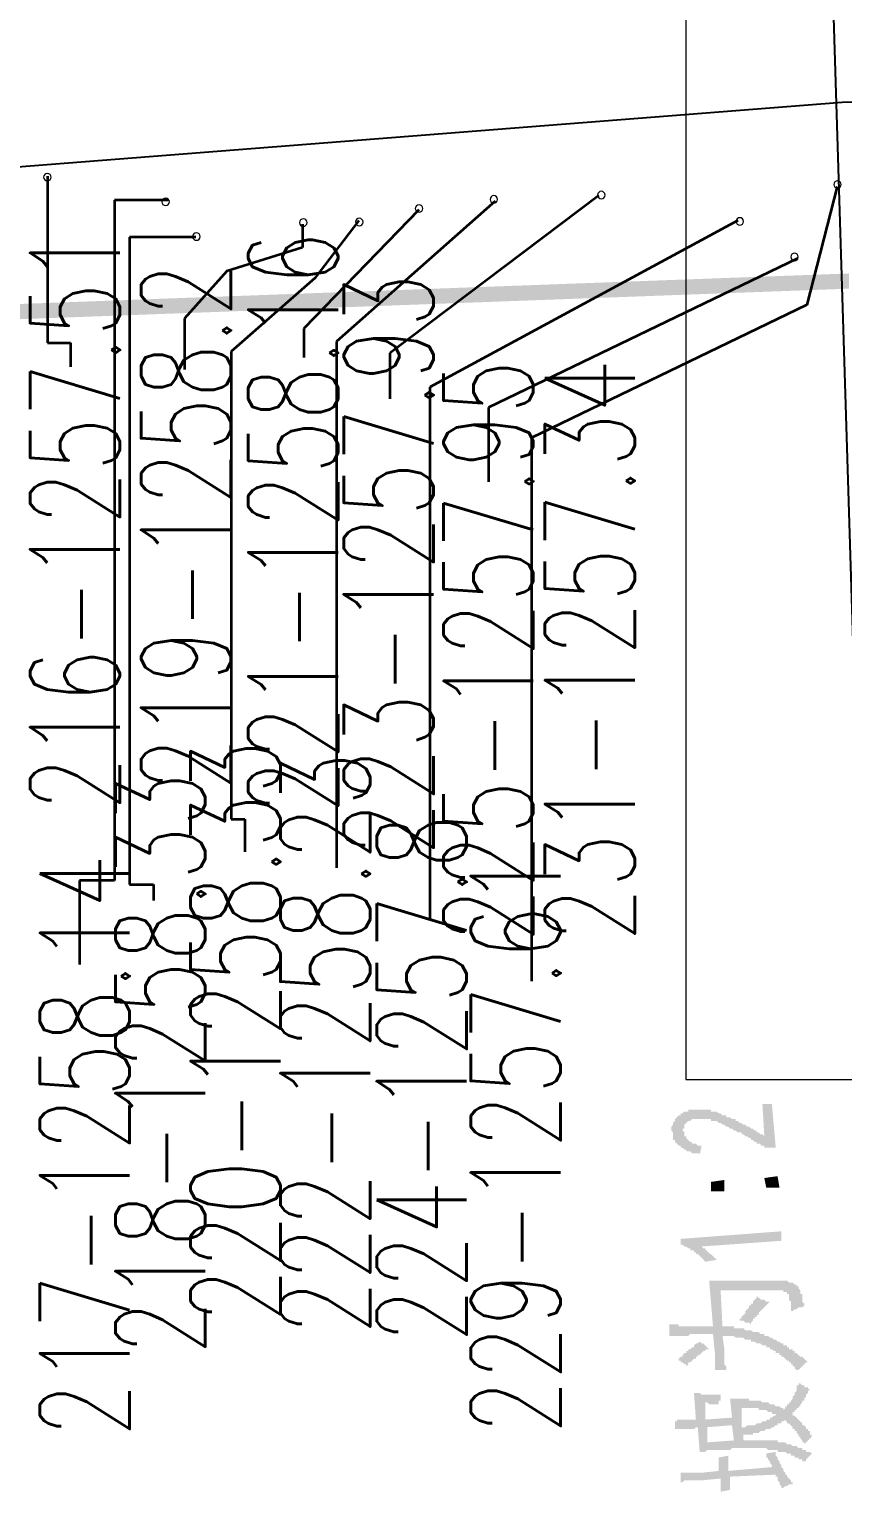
# Model space of a CAD drawing. Header units: millimetres. Extents: x 6156 to 7119, y 3162 to 3647.
# Drawn here: x 6813.85 to 6841.03, y 3507.33 to 3556.23 of the extents above; entities that cross this region are included whole.
import ezdxf
from ezdxf.enums import TextEntityAlignment as Align

# ---------------------------------------------------------------- set-up
doc = ezdxf.new("R2010")
doc.units = ezdxf.units.MM
doc.layers.add('图层1', color=7, linetype='Continuous')
doc.layers.add('点图2', color=30, linetype='Continuous', lineweight=5)
doc.layers.add('线段', color=130, linetype='Continuous', lineweight=35)
doc.styles.add('HBtxt', font='txt', dxfattribs={"width": 0.7, "bigfont": 'HZTXT'})

msp = doc.modelspace()

# ---------------------------------------------------------------- hatches: boundary and pattern name
at = {"layer": '图层1', "transparency": 33554559}
for points in [[(6838.725, 3518.882), (6838.662, 3518.882), (6838.598, 3518.882), (6838.535, 3518.882), (6838.535, 3518.882), (6838.471, 3518.882), (6838.408, 3518.882), (6838.408, 3518.945), (6838.344, 3518.945), (6838.281, 3518.945), (6838.281, 3519.009), (6838.217, 3519.009), (6838.154, 3519.009), (6838.154, 3519.072), (6838.154, 3519.072), (6838.09, 3519.072), (6838.09, 3519.072), (6838.027, 3519.136), (6838.027, 3519.136), (6837.963, 3519.136), (6837.963, 3519.199), (6837.9, 3519.199), (6837.9, 3519.199), (6837.836, 3519.263), (6837.773, 3519.263), (6837.773, 3519.263), (6837.709, 3519.326), (6837.646, 3519.326), (6837.646, 3519.39), (6837.582, 3519.39), (6837.519, 3519.39), (6837.455, 3519.453), (6837.392, 3519.453), (6837.392, 3519.453), (6837.328, 3519.517), (6837.265, 3519.517), (6837.201, 3519.58), (6837.201, 3519.58), (6837.138, 3519.58), (6837.074, 3519.644), (6837.011, 3519.644), (6837.011, 3519.644), (6836.947, 3519.707), (6836.884, 3519.707), (6836.884, 3519.707), (6836.82, 3519.771), (6836.757, 3519.771), (6836.757, 3519.771), (6836.693, 3519.771), (6836.693, 3519.771), (6836.63, 3519.771), (6836.63, 3519.834), (6836.566, 3519.834), (6836.503, 3519.834), (6836.503, 3519.834), (6836.439, 3519.834), (6836.376, 3519.834), (6836.312, 3519.834), (6836.249, 3519.834), (6836.249, 3519.834), (6836.185, 3519.834), (6836.122, 3519.834), (6836.122, 3519.834), (6836.058, 3519.834), (6835.995, 3519.834), (6835.995, 3519.834), (6835.931, 3519.771), (6835.868, 3519.771), (6835.868, 3519.771), (6835.804, 3519.707), (6835.804, 3519.707), (6835.804, 3519.707), (6835.741, 3519.644), (6835.741, 3519.644), (6835.741, 3519.58), (6835.741, 3519.517), (6835.677, 3519.517), (6835.677, 3519.453), (6835.677, 3519.453), (6835.741, 3519.39), (6835.741, 3519.39), (6835.741, 3519.326), (6835.741, 3519.326), (6835.741, 3519.263), (6835.804, 3519.263), (6835.804, 3519.199), (6835.804, 3519.199), (6835.868, 3519.136), (6835.868, 3519.136), (6835.931, 3519.072), (6835.931, 3519.072), (6835.995, 3519.072), (6835.995, 3519.009), (6836.058, 3519.009), (6836.122, 3519.009), (6836.122, 3519.009), (6836.185, 3518.945), (6836.249, 3518.945), (6836.312, 3518.945), (6836.312, 3518.945), (6836.249, 3518.628), (6836.249, 3518.691), (6836.185, 3518.691), (6836.122, 3518.691), (6836.058, 3518.691), (6835.995, 3518.691), (6835.931, 3518.755), (6835.931, 3518.755), (6835.868, 3518.755), (6835.804, 3518.755), (6835.804, 3518.818), (6835.741, 3518.818), (6835.741, 3518.818), (6835.677, 3518.882), (6835.677, 3518.882), (6835.614, 3518.882), (6835.614, 3518.945), (6835.614, 3518.945), (6835.55, 3518.945), (6835.55, 3518.945), (6835.487, 3519.009), (6835.487, 3519.009), (6835.423, 3519.072), (6835.423, 3519.072), (6835.423, 3519.136), (6835.36, 3519.136), (6835.36, 3519.199), (6835.36, 3519.199), (6835.36, 3519.263), (6835.36, 3519.326), (6835.36, 3519.326), (6835.36, 3519.39), (6835.36, 3519.39), (6835.296, 3519.453), (6835.296, 3519.453), (6835.296, 3519.517), (6835.296, 3519.58), (6835.296, 3519.58), (6835.296, 3519.58), (6835.36, 3519.644), (6835.36, 3519.644), (6835.36, 3519.707), (6835.36, 3519.707), (6835.423, 3519.771), (6835.423, 3519.834), (6835.423, 3519.834), (6835.423, 3519.834), (6835.487, 3519.898), (6835.487, 3519.898), (6835.55, 3519.961), (6835.55, 3519.961), (6835.614, 3519.961), (6835.614, 3520.025), (6835.677, 3520.025), (6835.741, 3520.088), (6835.741, 3520.088), (6835.804, 3520.088), (6835.868, 3520.088), (6835.868, 3520.152), (6835.931, 3520.152), (6835.995, 3520.152), (6836.058, 3520.152), (6836.058, 3520.152), (6836.122, 3520.152), (6836.185, 3520.152), (6836.249, 3520.152), (6836.249, 3520.152), (6836.312, 3520.152), (6836.376, 3520.152), (6836.376, 3520.152), (6836.439, 3520.152), (6836.503, 3520.152), (6836.503, 3520.152), (6836.566, 3520.152), (6836.63, 3520.152), (6836.63, 3520.088), (6836.693, 3520.088), (6836.757, 3520.088), (6836.82, 3520.088), (6836.884, 3520.025), (6836.884, 3520.025), (6836.947, 3520.025), (6837.011, 3519.961), (6837.011, 3519.961), (6837.011, 3519.961), (6837.074, 3519.961), (6837.074, 3519.961), (6837.138, 3519.961), (6837.138, 3519.898), (6837.201, 3519.898), (6837.201, 3519.898), (6837.265, 3519.898), (6837.265, 3519.898), (6837.328, 3519.834), (6837.328, 3519.834), (6837.392, 3519.834), (6837.455, 3519.834), (6837.455, 3519.771), (6837.519, 3519.771), (6837.519, 3519.771), (6837.582, 3519.707), (6837.646, 3519.707), (6837.646, 3519.707), (6837.709, 3519.644), (6837.773, 3519.644), (6837.773, 3519.644), (6837.836, 3519.58), (6837.9, 3519.58), (6837.963, 3519.517), (6837.963, 3519.517), (6838.027, 3519.517), (6838.09, 3519.453), (6838.154, 3519.453), (6838.154, 3519.39), (6838.217, 3519.39), (6838.281, 3519.326), (6838.344, 3519.326), (6838.408, 3519.263), (6838.408, 3519.263), (6838.344, 3520.342), (6838.662, 3520.342), (6838.789, 3518.882)], [(6836.312, 3515.58), (6836.312, 3515.58), (6836.376, 3515.516), (6836.376, 3515.516), (6836.439, 3515.516), (6836.439, 3515.453), (6836.503, 3515.453), (6836.503, 3515.389), (6836.566, 3515.389), (6836.566, 3515.326), (6836.63, 3515.326), (6836.63, 3515.326), (6836.693, 3515.262), (6836.693, 3515.262), (6836.757, 3515.199), (6836.757, 3515.199), (6836.82, 3515.135), (6836.82, 3515.135), (6836.439, 3515.072), (6836.376, 3515.135), (6836.376, 3515.135), (6836.312, 3515.199), (6836.312, 3515.199), (6836.249, 3515.262), (6836.249, 3515.262), (6836.185, 3515.326), (6836.185, 3515.326), (6836.122, 3515.326), (6836.122, 3515.389), (6836.058, 3515.389), (6836.058, 3515.453), (6835.995, 3515.453), (6835.931, 3515.453), (6835.931, 3515.516), (6835.868, 3515.516), (6835.868, 3515.516), (6835.804, 3515.58), (6835.741, 3515.58), (6835.741, 3515.58), (6835.677, 3515.643), (6835.614, 3515.643), (6835.614, 3515.643), (6835.614, 3515.834), (6838.979, 3516.088), (6838.979, 3515.77)]]:
    msp.add_hatch(color=256, dxfattribs=at).paths.add_polyline_path(points)
h = msp.add_hatch(color=256, dxfattribs=at)
h.paths.add_polyline_path([(6835.233, 3512.976), (6835.296, 3512.976), (6835.36, 3512.976), (6835.36, 3512.976), (6835.423, 3512.976), (6835.487, 3512.976), (6835.55, 3512.976), (6835.55, 3512.913), (6835.614, 3512.913), (6835.677, 3512.913), (6835.741, 3512.913), (6835.804, 3512.913), (6835.804, 3512.913), (6835.868, 3512.913), (6835.868, 3512.913), (6835.931, 3512.913), (6835.995, 3512.913), (6836.058, 3512.913), (6836.058, 3512.913), (6836.122, 3512.913), (6836.185, 3512.913), (6836.249, 3512.913), (6836.249, 3512.913), (6836.312, 3512.913), (6836.376, 3512.913), (6836.439, 3512.913), (6836.502, 3512.913), (6836.566, 3512.913), (6836.629, 3512.913), (6836.693, 3512.913), (6836.566, 3514.437), (6836.629, 3514.437), (6836.693, 3514.437), (6836.756, 3514.437), (6836.756, 3514.437), (6836.82, 3514.437), (6836.883, 3514.437), (6836.947, 3514.437), (6837.01, 3514.437), (6837.01, 3514.437), (6837.074, 3514.437), (6837.137, 3514.437), (6837.137, 3514.437), (6839.106, 3514.437), (6839.169, 3514.437), (6839.233, 3514.373), (6839.233, 3514.373), (6839.296, 3514.373), (6839.36, 3514.373), (6839.36, 3514.373), (6839.423, 3514.31), (6839.423, 3514.31), (6839.487, 3514.31), (6839.487, 3514.246), (6839.55, 3514.246), (6839.55, 3514.183), (6839.55, 3514.183), (6839.55, 3514.183), (6839.614, 3514.119), (6839.614, 3514.119), (6839.614, 3514.056), (6839.614, 3514.056), (6839.614, 3513.992), (6839.677, 3513.992), (6839.677, 3513.929), (6839.677, 3513.929), (6839.677, 3513.865), (6839.677, 3513.802), (6839.677, 3513.802), (6839.677, 3513.738), (6839.741, 3513.675), (6839.741, 3513.675), (6839.741, 3513.611), (6839.741, 3513.611), (6839.677, 3513.548), (6839.614, 3513.548), (6839.614, 3513.548), (6839.55, 3513.548), (6839.487, 3513.484), (6839.423, 3513.484), (6839.423, 3513.484), (6839.36, 3513.421), (6839.296, 3513.421), (6839.296, 3513.421), (6839.296, 3513.421), (6839.296, 3513.484), (6839.296, 3513.484), (6839.296, 3513.548), (6839.296, 3513.611), (6839.296, 3513.675), (6839.296, 3513.675), (6839.296, 3513.738), (6839.233, 3513.802), (6839.233, 3513.802), (6839.233, 3513.865), (6839.233, 3513.865), (6839.233, 3513.929), (6839.233, 3513.929), (6839.233, 3513.929), (6839.233, 3513.992), (6839.233, 3513.992), (6839.169, 3513.992), (6839.169, 3514.056), (6839.169, 3514.056), (6839.106, 3514.056), (6839.042, 3514.056), (6839.042, 3514.119), (6838.979, 3514.119), (6838.915, 3514.119), (6838.852, 3514.119), (6838.852, 3514.119), (6836.947, 3514.119), (6837.01, 3512.913), (6837.074, 3512.913), (6837.074, 3512.913), (6837.137, 3512.913), (6837.201, 3512.913), (6837.264, 3512.913), (6837.328, 3512.913), (6837.391, 3512.913), (6837.391, 3512.849), (6837.455, 3512.849), (6837.518, 3512.849), (6837.582, 3512.849), (6837.582, 3512.849), (6837.645, 3512.849), (6837.709, 3512.849), (6837.772, 3512.786), (6837.772, 3512.786), (6837.836, 3512.786), (6837.899, 3512.786), (6837.963, 3512.786), (6837.963, 3512.786), (6838.026, 3512.722), (6838.09, 3512.722), (6838.09, 3512.722), (6838.153, 3512.722), (6838.217, 3512.722), (6838.28, 3512.659), (6838.28, 3512.659), (6838.344, 3512.659), (6838.407, 3512.659), (6838.407, 3512.595), (6838.471, 3512.595), (6838.534, 3512.595), (6838.534, 3512.595), (6838.598, 3512.532), (6838.598, 3512.532), (6838.661, 3512.532), (6838.661, 3512.532), (6838.725, 3512.468), (6838.788, 3512.468), (6838.788, 3512.468), (6838.852, 3512.405), (6838.852, 3512.405), (6838.915, 3512.405), (6838.979, 3512.341), (6838.979, 3512.341), (6839.042, 3512.341), (6839.042, 3512.278), (6839.106, 3512.278), (6839.169, 3512.278), (6839.169, 3512.214), (6839.233, 3512.214), (6839.233, 3512.151), (6839.296, 3512.151), (6839.36, 3512.151), (6839.36, 3512.088), (6839.423, 3512.088), (6839.423, 3512.024), (6839.487, 3512.024), (6839.487, 3512.024), (6839.55, 3511.961), (6839.55, 3511.961), (6839.614, 3511.897), (6839.677, 3511.897), (6839.677, 3511.897), (6839.741, 3511.834), (6839.741, 3511.834), (6839.804, 3511.77), (6839.804, 3511.77), (6839.868, 3511.707), (6839.868, 3511.707), (6839.804, 3511.707), (6839.741, 3511.643), (6839.741, 3511.643), (6839.677, 3511.58), (6839.677, 3511.58), (6839.614, 3511.516), (6839.614, 3511.516), (6839.55, 3511.453), (6839.55, 3511.453), (6839.55, 3511.453), (6839.55, 3511.453), (6839.487, 3511.453), (6839.487, 3511.453), (6839.423, 3511.516), (6839.423, 3511.516), (6839.423, 3511.58), (6839.36, 3511.58), (6839.36, 3511.643), (6839.296, 3511.643), (6839.296, 3511.707), (6839.233, 3511.707), (6839.233, 3511.77), (6839.169, 3511.77), (6839.169, 3511.77), (6839.106, 3511.834), (6839.106, 3511.834), (6839.042, 3511.897), (6839.042, 3511.897), (6838.979, 3511.897), (6838.979, 3511.961), (6838.915, 3511.961), (6838.915, 3512.024), (6838.852, 3512.024), (6838.788, 3512.024), (6838.788, 3512.088), (6838.725, 3512.088), (6838.661, 3512.151), (6838.661, 3512.151), (6838.598, 3512.151), (6838.598, 3512.214), (6838.534, 3512.214), (6838.471, 3512.214), (6838.471, 3512.278), (6838.407, 3512.278), (6838.344, 3512.278), (6838.344, 3512.278), (6838.28, 3512.341), (6838.217, 3512.341), (6838.217, 3512.341), (6838.153, 3512.341), (6838.09, 3512.405), (6838.09, 3512.405), (6838.026, 3512.405), (6837.963, 3512.405), (6837.963, 3512.468), (6837.899, 3512.468), (6837.836, 3512.468), (6837.836, 3512.468), (6837.772, 3512.468), (6837.709, 3512.532), (6837.645, 3512.532), (6837.645, 3512.532), (6837.582, 3512.532), (6837.518, 3512.532), (6837.455, 3512.532), (6837.455, 3512.532), (6837.391, 3512.595), (6837.328, 3512.595), (6837.264, 3512.595), (6837.201, 3512.595), (6837.201, 3512.595), (6837.137, 3512.595), (6837.074, 3512.595), (6837.01, 3512.595), (6837.074, 3512.151), (6837.074, 3512.088), (6837.074, 3512.088), (6837.074, 3512.024), (6837.074, 3512.024), (6837.074, 3511.961), (6837.074, 3511.961), (6837.074, 3511.897), (6837.074, 3511.834), (6837.074, 3511.834), (6837.074, 3511.77), (6837.074, 3511.77), (6837.074, 3511.707), (6837.074, 3511.643), (6837.074, 3511.643), (6837.137, 3511.58), (6837.137, 3511.516), (6837.137, 3511.516), (6837.137, 3511.453), (6836.756, 3511.453), (6836.756, 3511.516), (6836.756, 3511.58), (6836.756, 3511.58), (6836.756, 3511.643), (6836.756, 3511.707), (6836.756, 3511.77), (6836.756, 3511.77), (6836.756, 3511.834), (6836.756, 3511.834), (6836.756, 3511.897), (6836.756, 3511.897), (6836.756, 3511.961), (6836.756, 3511.961), (6836.756, 3511.961), (6836.756, 3512.024), (6836.693, 3512.659), (6836.629, 3512.659), (6836.566, 3512.659), (6836.566, 3512.659), (6836.502, 3512.659), (6836.439, 3512.659), (6836.376, 3512.659), (6836.376, 3512.659), (6836.312, 3512.659), (6836.249, 3512.659), (6836.185, 3512.659), (6836.185, 3512.659), (6836.122, 3512.659), (6836.058, 3512.659), (6835.995, 3512.659), (6835.995, 3512.659), (6835.931, 3512.659), (6835.868, 3512.595), (6835.804, 3512.595), (6835.741, 3512.595), (6835.741, 3512.595), (6835.677, 3512.595), (6835.614, 3512.595), (6835.55, 3512.595), (6835.487, 3512.595), (6835.423, 3512.595), (6835.423, 3512.595), (6835.36, 3512.595), (6835.296, 3512.595), (6835.233, 3512.595), (6835.233, 3512.595), (6835.233, 3512.659), (6835.233, 3512.659), (6835.233, 3512.722), (6835.233, 3512.786), (6835.233, 3512.786), (6835.233, 3512.849), (6835.233, 3512.849), (6835.233, 3512.913), (6835.233, 3512.913), (6835.233, 3512.976), (6835.233, 3512.976)], flags=0)
h.paths.add_polyline_path([(6837.582, 3513.103), (6837.582, 3513.167), (6837.645, 3513.167), (6837.645, 3513.23), (6837.645, 3513.23), (6837.709, 3513.294), (6837.709, 3513.294), (6837.772, 3513.357), (6837.772, 3513.421), (6837.772, 3513.421), (6837.836, 3513.484), (6837.836, 3513.484), (6837.899, 3513.548), (6837.899, 3513.548), (6837.899, 3513.611), (6837.963, 3513.611), (6837.963, 3513.675), (6838.026, 3513.675), (6838.026, 3513.738), (6838.026, 3513.738), (6838.09, 3513.802), (6838.09, 3513.802), (6838.153, 3513.865), (6838.153, 3513.865), (6838.153, 3513.929), (6838.217, 3513.865), (6838.217, 3513.865), (6838.28, 3513.865), (6838.28, 3513.802), (6838.344, 3513.802), (6838.407, 3513.802), (6838.407, 3513.802), (6838.471, 3513.738), (6838.534, 3513.738), (6838.598, 3513.738), (6838.534, 3513.675), (6838.534, 3513.675), (6838.471, 3513.611), (6838.471, 3513.611), (6838.407, 3513.548), (6838.407, 3513.548), (6838.344, 3513.484), (6838.344, 3513.484), (6838.28, 3513.421), (6838.28, 3513.421), (6838.217, 3513.357), (6838.217, 3513.357), (6838.217, 3513.294), (6838.153, 3513.294), (6838.153, 3513.23), (6838.09, 3513.23), (6838.09, 3513.167), (6838.026, 3513.167), (6838.026, 3513.103), (6838.026, 3513.103), (6837.963, 3513.04), (6837.963, 3513.04), (6837.963, 3512.976), (6837.899, 3513.04), (6837.836, 3513.04), (6837.772, 3513.04), (6837.709, 3513.103), (6837.709, 3513.103), (6837.645, 3513.103), (6837.645, 3513.103), (6837.582, 3513.103), (6837.582, 3513.103)], flags=0)
h.paths.add_polyline_path([(6835.804, 3511.58), (6835.804, 3511.643), (6835.741, 3511.643), (6835.677, 3511.707), (6835.677, 3511.707), (6835.614, 3511.707), (6835.614, 3511.77), (6835.55, 3511.77), (6835.55, 3511.77), (6835.55, 3511.77), (6835.55, 3511.834), (6835.614, 3511.897), (6835.677, 3511.897), (6835.677, 3511.961), (6835.741, 3512.024), (6835.804, 3512.024), (6835.804, 3512.088), (6835.868, 3512.088), (6835.868, 3512.151), (6835.931, 3512.151), (6835.995, 3512.214), (6835.995, 3512.214), (6836.058, 3512.214), (6836.058, 3512.278), (6836.058, 3512.278), (6836.122, 3512.341), (6836.122, 3512.341), (6836.185, 3512.341), (6836.185, 3512.341), (6836.249, 3512.405), (6836.249, 3512.405), (6836.249, 3512.405), (6836.249, 3512.405), (6836.312, 3512.341), (6836.376, 3512.341), (6836.376, 3512.341), (6836.439, 3512.278), (6836.439, 3512.278), (6836.502, 3512.214), (6836.502, 3512.214), (6836.566, 3512.151), (6836.502, 3512.151), (6836.502, 3512.151), (6836.439, 3512.151), (6836.439, 3512.088), (6836.376, 3512.088), (6836.376, 3512.088), (6836.312, 3512.024), (6836.312, 3512.024), (6836.249, 3511.961), (6836.249, 3511.961), (6836.185, 3511.961), (6836.185, 3511.897), (6836.122, 3511.897), (6836.122, 3511.834), (6836.058, 3511.834), (6835.995, 3511.77), (6835.995, 3511.77), (6835.931, 3511.707), (6835.868, 3511.707), (6835.868, 3511.643), (6835.804, 3511.58), (6835.804, 3511.58)], flags=0)
h = msp.add_hatch(color=256, dxfattribs=at)
h.paths.add_polyline_path([(6839.804, 3508.405), (6839.741, 3508.405), (6839.677, 3508.405), (6839.677, 3508.468), (6839.614, 3508.468), (6839.55, 3508.468), (6839.55, 3508.532), (6839.487, 3508.532), (6839.423, 3508.532), (6839.423, 3508.595), (6839.36, 3508.595), (6839.296, 3508.595), (6839.296, 3508.659), (6839.233, 3508.659), (6839.17, 3508.659), (6839.17, 3508.659), (6839.17, 3508.659), (6839.106, 3508.722), (6839.043, 3508.722), (6839.043, 3508.722), (6838.979, 3508.722), (6838.916, 3508.722), (6838.852, 3508.722), (6838.852, 3508.786), (6838.789, 3508.786), (6838.725, 3508.786), (6838.662, 3508.786), (6838.662, 3508.786), (6838.598, 3508.786), (6838.535, 3508.786), (6838.471, 3508.849), (6838.408, 3508.849), (6838.408, 3508.849), (6838.344, 3508.849), (6838.344, 3508.849), (6838.281, 3508.849), (6838.217, 3508.849), (6838.217, 3508.849), (6838.154, 3508.849), (6838.09, 3508.849), (6838.09, 3508.849), (6838.027, 3508.849), (6837.963, 3508.849), (6837.9, 3508.849), (6837.9, 3508.849), (6837.836, 3508.849), (6837.773, 3508.849), (6837.709, 3508.849), (6837.646, 3508.849), (6837.582, 3508.849), (6837.519, 3508.849), (6837.519, 3508.849), (6837.455, 3508.849), (6837.392, 3508.849), (6837.328, 3508.849), (6837.265, 3508.786), (6837.201, 3508.786), (6837.138, 3508.786), (6837.074, 3508.786), (6837.011, 3508.786), (6836.947, 3508.786), (6836.884, 3508.786), (6836.82, 3508.786), (6836.82, 3508.786), (6836.757, 3508.786), (6836.693, 3508.786), (6836.63, 3508.786), (6836.566, 3508.786), (6836.566, 3508.786), (6836.503, 3508.786), (6836.439, 3508.722), (6836.439, 3508.722), (6836.376, 3508.722), (6836.312, 3508.722), (6836.312, 3508.722), (6836.249, 3508.722), (6836.249, 3508.722), (6836.249, 3508.722), (6836.185, 3509.547), (6836.122, 3509.547), (6836.058, 3509.484), (6835.995, 3509.484), (6835.931, 3509.484), (6835.868, 3509.484), (6835.804, 3509.484), (6835.741, 3509.484), (6835.677, 3509.484), (6835.677, 3509.484), (6835.614, 3509.484), (6835.55, 3509.484), (6835.55, 3509.484), (6835.487, 3509.484), (6835.423, 3509.484), (6835.423, 3509.484), (6835.423, 3509.738), (6835.423, 3509.738), (6835.487, 3509.738), (6835.487, 3509.801), (6835.55, 3509.801), (6835.614, 3509.801), (6835.614, 3509.801), (6835.677, 3509.801), (6835.741, 3509.801), (6835.804, 3509.801), (6835.868, 3509.801), (6835.931, 3509.801), (6835.931, 3509.801), (6835.995, 3509.801), (6836.058, 3509.801), (6836.122, 3509.801), (6836.058, 3510.69), (6836.122, 3510.69), (6836.185, 3510.69), (6836.249, 3510.69), (6836.312, 3510.627), (6836.376, 3510.627), (6836.439, 3510.627), (6836.503, 3510.627), (6836.566, 3510.627), (6836.566, 3510.627), (6836.63, 3510.627), (6836.693, 3510.627), (6836.757, 3510.627), (6836.757, 3510.627), (6836.82, 3510.627), (6836.884, 3510.627), (6836.884, 3510.627), (6836.947, 3510.627), (6836.947, 3510.627), (6836.947, 3510.563), (6836.947, 3510.5), (6836.947, 3510.5), (6836.947, 3510.436), (6836.884, 3510.436), (6836.884, 3510.373), (6836.884, 3510.309), (6836.884, 3510.309), (6836.884, 3510.309), (6836.884, 3510.309), (6836.82, 3510.309), (6836.757, 3510.309), (6836.693, 3510.309), (6836.63, 3510.309), (6836.63, 3510.309), (6836.566, 3510.309), (6836.503, 3510.373), (6836.439, 3510.373), (6836.439, 3510.373), (6836.439, 3509.801), (6837.328, 3509.865), (6837.265, 3510.5), (6837.328, 3510.5), (6837.392, 3510.5), (6837.455, 3510.5), (6837.519, 3510.5), (6837.582, 3510.5), (6837.646, 3510.5), (6837.646, 3510.5), (6837.709, 3510.5), (6837.773, 3510.5), (6837.836, 3510.5), (6837.9, 3510.5), (6837.9, 3510.436), (6837.963, 3510.436), (6838.027, 3510.436), (6838.027, 3510.436), (6838.09, 3510.436), (6838.154, 3510.436), (6838.154, 3510.436), (6838.217, 3510.436), (6838.281, 3510.436), (6838.281, 3510.436), (6838.344, 3510.373), (6838.344, 3510.373), (6838.408, 3510.373), (6838.471, 3510.373), (6838.535, 3510.373), (6838.535, 3510.373), (6838.598, 3510.309), (6838.662, 3510.309), (6838.662, 3510.309), (6838.725, 3510.309), (6838.789, 3510.246), (6838.852, 3510.246), (6838.852, 3510.246), (6838.916, 3510.246), (6838.979, 3510.182), (6838.979, 3510.182), (6839.043, 3510.182), (6839.043, 3510.119), (6839.106, 3510.182), (6839.106, 3510.246), (6839.17, 3510.246), (6839.17, 3510.309), (6839.233, 3510.309), (6839.233, 3510.373), (6839.296, 3510.373), (6839.296, 3510.436), (6839.296, 3510.436), (6839.36, 3510.5), (6839.36, 3510.5), (6839.36, 3510.563), (6839.36, 3510.563), (6839.423, 3510.627), (6839.423, 3510.627), (6839.423, 3510.69), (6839.423, 3510.69), (6839.487, 3510.754), (6839.487, 3510.754), (6839.487, 3510.817), (6839.487, 3510.881), (6839.487, 3510.881), (6839.487, 3510.944), (6839.55, 3510.944), (6839.55, 3511.008), (6839.55, 3511.071), (6839.55, 3511.008), (6839.614, 3511.008), (6839.677, 3510.944), (6839.677, 3510.944), (6839.741, 3510.944), (6839.741, 3510.881), (6839.804, 3510.881), (6839.868, 3510.881), (6839.868, 3510.817), (6839.931, 3510.817), (6839.931, 3510.817), (6839.868, 3510.754), (6839.868, 3510.69), (6839.868, 3510.69), (6839.804, 3510.627), (6839.804, 3510.627), (6839.804, 3510.563), (6839.804, 3510.563), (6839.741, 3510.5), (6839.741, 3510.5), (6839.741, 3510.436), (6839.677, 3510.436), (6839.677, 3510.373), (6839.677, 3510.373), (6839.614, 3510.309), (6839.614, 3510.309), (6839.614, 3510.246), (6839.55, 3510.246), (6839.55, 3510.182), (6839.487, 3510.182), (6839.487, 3510.119), (6839.423, 3510.119), (6839.423, 3510.055), (6839.36, 3510.055), (6839.36, 3509.992), (6839.296, 3509.992), (6839.36, 3509.992), (6839.36, 3509.928), (6839.423, 3509.928), (6839.423, 3509.928), (6839.487, 3509.865), (6839.487, 3509.865), (6839.55, 3509.801), (6839.55, 3509.801), (6839.614, 3509.738), (6839.614, 3509.738), (6839.677, 3509.674), (6839.677, 3509.674), (6839.677, 3509.611), (6839.741, 3509.611), (6839.741, 3509.611), (6839.804, 3509.547), (6839.804, 3509.547), (6839.804, 3509.484), (6839.868, 3509.484), (6839.868, 3509.42), (6839.931, 3509.42), (6839.931, 3509.357), (6839.931, 3509.294), (6839.995, 3509.294), (6839.995, 3509.23), (6840.058, 3509.23), (6839.995, 3509.23), (6839.931, 3509.167), (6839.931, 3509.167), (6839.868, 3509.103), (6839.868, 3509.103), (6839.804, 3509.04), (6839.804, 3509.04), (6839.741, 3508.976), (6839.741, 3508.976), (6839.741, 3509.04), (6839.677, 3509.04), (6839.677, 3509.103), (6839.677, 3509.103), (6839.614, 3509.167), (6839.614, 3509.167), (6839.614, 3509.23), (6839.55, 3509.23), (6839.55, 3509.294), (6839.55, 3509.294), (6839.487, 3509.357), (6839.487, 3509.357), (6839.487, 3509.42), (6839.423, 3509.42), (6839.423, 3509.484), (6839.423, 3509.484), (6839.36, 3509.484), (6839.36, 3509.547), (6839.296, 3509.611), (6839.296, 3509.611), (6839.233, 3509.674), (6839.233, 3509.674), (6839.17, 3509.674), (6839.17, 3509.738), (6839.106, 3509.738), (6839.106, 3509.801), (6839.106, 3509.801), (6839.043, 3509.738), (6839.043, 3509.738), (6838.979, 3509.738), (6838.979, 3509.674), (6838.916, 3509.674), (6838.852, 3509.674), (6838.852, 3509.611), (6838.789, 3509.611), (6838.789, 3509.611), (6838.725, 3509.547), (6838.662, 3509.547), (6838.662, 3509.547), (6838.598, 3509.484), (6838.535, 3509.484), (6838.535, 3509.484), (6838.471, 3509.484), (6838.408, 3509.42), (6838.408, 3509.42), (6838.344, 3509.42), (6838.281, 3509.42), (6838.217, 3509.357), (6838.217, 3509.357), (6838.154, 3509.357), (6838.09, 3509.357), (6838.027, 3509.357), (6838.027, 3509.294), (6837.963, 3509.294), (6837.9, 3509.294), (6837.836, 3509.294), (6837.773, 3509.294), (6837.709, 3509.294), (6837.709, 3509.23), (6837.709, 3509.103), (6837.773, 3509.103), (6837.836, 3509.103), (6837.9, 3509.103), (6837.963, 3509.103), (6837.963, 3509.103), (6838.027, 3509.103), (6838.09, 3509.103), (6838.154, 3509.103), (6838.217, 3509.103), (6838.281, 3509.103), (6838.344, 3509.103), (6838.344, 3509.103), (6838.408, 3509.103), (6838.471, 3509.103), (6838.535, 3509.103), (6838.598, 3509.103), (6838.598, 3509.103), (6838.662, 3509.103), (6838.725, 3509.103), (6838.725, 3509.103), (6838.789, 3509.103), (6838.852, 3509.103), (6838.852, 3509.04), (6838.916, 3509.04), (6838.979, 3509.04), (6838.979, 3509.04), (6839.043, 3509.04), (6839.106, 3509.04), (6839.106, 3509.04), (6839.17, 3508.976), (6839.233, 3508.976), (6839.233, 3508.976), (6839.296, 3508.976), (6839.36, 3508.913), (6839.423, 3508.913), (6839.423, 3508.913), (6839.487, 3508.913), (6839.55, 3508.849), (6839.55, 3508.849), (6839.614, 3508.849), (6839.677, 3508.849), (6839.677, 3508.786), (6839.741, 3508.786), (6839.804, 3508.786), (6839.804, 3508.722), (6839.868, 3508.722), (6839.931, 3508.722), (6839.931, 3508.722), (6839.995, 3508.659), (6839.995, 3508.659), (6839.995, 3508.659), (6839.931, 3508.595), (6839.931, 3508.595), (6839.868, 3508.532), (6839.868, 3508.532), (6839.804, 3508.468), (6839.804, 3508.468), (6839.804, 3508.405), (6839.804, 3508.405), (6839.804, 3508.405)], flags=0)
h.paths.add_polyline_path([(6835.614, 3508.024), (6835.677, 3508.024), (6835.741, 3508.024), (6835.804, 3508.024), (6835.868, 3508.024), (6835.931, 3508.024), (6835.995, 3508.024), (6835.995, 3508.024), (6836.058, 3508.024), (6836.122, 3508.024), (6836.185, 3508.024), (6836.185, 3508.024), (6836.249, 3508.024), (6836.249, 3508.024), (6836.312, 3508.024), (6836.884, 3508.087), (6836.884, 3508.151), (6836.884, 3508.151), (6836.884, 3508.214), (6836.884, 3508.214), (6836.884, 3508.278), (6836.884, 3508.341), (6836.884, 3508.341), (6836.884, 3508.405), (6836.884, 3508.405), (6836.884, 3508.468), (6836.884, 3508.532), (6836.884, 3508.532), (6836.884, 3508.532), (6837.201, 3508.595), (6837.201, 3508.532), (6837.201, 3508.468), (6837.201, 3508.468), (6837.201, 3508.405), (6837.201, 3508.405), (6837.201, 3508.341), (6837.201, 3508.278), (6837.201, 3508.278), (6837.201, 3508.214), (6837.201, 3508.214), (6837.201, 3508.151), (6837.201, 3508.151), (6837.201, 3508.087), (6838.662, 3508.214), (6838.662, 3508.278), (6838.662, 3508.278), (6838.598, 3508.341), (6838.598, 3508.341), (6838.598, 3508.405), (6838.598, 3508.405), (6838.535, 3508.468), (6838.535, 3508.468), (6838.535, 3508.532), (6838.471, 3508.532), (6838.471, 3508.595), (6838.471, 3508.659), (6838.408, 3508.659), (6838.408, 3508.659), (6838.789, 3508.722), (6838.789, 3508.659), (6838.789, 3508.595), (6838.789, 3508.595), (6838.852, 3508.532), (6838.852, 3508.532), (6838.852, 3508.468), (6838.852, 3508.468), (6838.916, 3508.405), (6838.916, 3508.341), (6838.916, 3508.341), (6838.979, 3508.278), (6838.979, 3508.278), (6838.979, 3508.214), (6838.979, 3508.214), (6839.043, 3508.151), (6839.043, 3508.151), (6839.043, 3508.087), (6839.043, 3508.087), (6839.106, 3508.024), (6839.106, 3508.024), (6839.106, 3507.96), (6839.17, 3507.96), (6839.17, 3507.897), (6839.17, 3507.897), (6839.233, 3507.833), (6839.233, 3507.833), (6839.296, 3507.77), (6839.296, 3507.77), (6839.296, 3507.706), (6839.36, 3507.706), (6839.36, 3507.643), (6839.296, 3507.643), (6839.233, 3507.643), (6839.233, 3507.643), (6839.17, 3507.579), (6839.106, 3507.579), (6839.106, 3507.579), (6839.043, 3507.516), (6838.979, 3507.516), (6838.979, 3507.516), (6838.979, 3507.516), (6838.979, 3507.579), (6838.979, 3507.579), (6838.916, 3507.643), (6838.916, 3507.643), (6838.916, 3507.706), (6838.916, 3507.706), (6838.852, 3507.77), (6838.852, 3507.77), (6838.852, 3507.833), (6838.852, 3507.897), (6838.789, 3507.897), (6838.789, 3507.96), (6838.789, 3507.96), (6837.265, 3507.897), (6837.265, 3507.833), (6837.265, 3507.77), (6837.265, 3507.77), (6837.265, 3507.706), (6837.265, 3507.643), (6837.265, 3507.643), (6837.265, 3507.579), (6837.265, 3507.579), (6837.265, 3507.516), (6837.265, 3507.516), (6837.265, 3507.452), (6837.265, 3507.452), (6836.947, 3507.389), (6836.947, 3507.452), (6836.947, 3507.452), (6836.947, 3507.516), (6836.947, 3507.516), (6836.947, 3507.579), (6836.947, 3507.643), (6836.947, 3507.643), (6836.947, 3507.706), (6836.947, 3507.706), (6836.947, 3507.77), (6836.947, 3507.833), (6836.947, 3507.833), (6836.312, 3507.77), (6836.312, 3507.77), (6836.249, 3507.77), (6836.185, 3507.77), (6836.185, 3507.77), (6836.122, 3507.77), (6836.058, 3507.77), (6836.058, 3507.77), (6835.995, 3507.77), (6835.931, 3507.77), (6835.868, 3507.77), (6835.804, 3507.77), (6835.741, 3507.77), (6835.677, 3507.706), (6835.614, 3507.706)], flags=0)
h.paths.add_polyline_path([(6837.646, 3509.547), (6837.709, 3509.547), (6837.773, 3509.547), (6837.836, 3509.611), (6837.9, 3509.611), (6837.963, 3509.611), (6837.963, 3509.611), (6838.027, 3509.611), (6838.09, 3509.611), (6838.154, 3509.674), (6838.217, 3509.674), (6838.217, 3509.674), (6838.281, 3509.674), (6838.344, 3509.738), (6838.344, 3509.738), (6838.408, 3509.738), (6838.471, 3509.738), (6838.471, 3509.801), (6838.535, 3509.801), (6838.598, 3509.801), (6838.598, 3509.865), (6838.662, 3509.865), (6838.662, 3509.865), (6838.725, 3509.928), (6838.725, 3509.928), (6838.789, 3509.928), (6838.789, 3509.992), (6838.789, 3509.992), (6838.725, 3509.992), (6838.662, 3509.992), (6838.662, 3510.055), (6838.598, 3510.055), (6838.535, 3510.055), (6838.535, 3510.055), (6838.471, 3510.119), (6838.408, 3510.119), (6838.344, 3510.119), (6838.344, 3510.119), (6838.281, 3510.119), (6838.217, 3510.119), (6838.217, 3510.182), (6838.154, 3510.182), (6838.09, 3510.182), (6838.027, 3510.182), (6838.027, 3510.182), (6837.963, 3510.182), (6837.9, 3510.182), (6837.836, 3510.182), (6837.773, 3510.182), (6837.773, 3510.182), (6837.709, 3510.182), (6837.646, 3510.182), (6837.646, 3510.182)], flags=0)
h.paths.add_polyline_path([(6837.328, 3509.611), (6836.503, 3509.547), (6836.503, 3509.04), (6837.392, 3509.103)], flags=0)

# ---------------------------------------------------------------- linework, layer by layer
at = {"layer": '图层1', "lineweight": -3}
for p, q in [((6843.202, 3476.725), (6839.9, 3583.249)), ((6841.012, 3553.787), (6930.954, 3557.152)), ((6696.209, 3542.484), (6841.012, 3553.787))]:
    msp.add_line(p, q, dxfattribs=at)
at = {"layer": '图层1', "transparency": 33554559}
for points in [[(6696.209, 3542.738), (6696.209, 3542.23), (6841.234, 3548.072)], [(6696.209, 3542.23), (6841.234, 3548.072), (6841.234, 3547.564)]]:
    msp.add_solid(points, dxfattribs=at)
at = {"layer": '图层1', "lineweight": -3, "transparency": 33554559}
for points in [[(6838.852, 3517.929), (6838.915, 3517.548), (6838.407, 3517.866), (6838.471, 3517.548)], [(6837.074, 3517.802), (6837.074, 3517.421), (6836.63, 3517.739), (6836.63, 3517.421)]]:
    msp.add_solid(points, dxfattribs=at)
at = {"layer": '点图2'}
for p, q in [((6835.788, 3647.373), (6835.788, 3521.157)), ((6835.788, 3521.157), (7118.974, 3521.157))]:
    msp.add_line(p, q, dxfattribs=at)
for centre, start, end in [((6814.456, 3551.288), 0, 180), ((6814.456, 3551.288), 180, 0), ((6840.854, 3551.042), 0, 180), ((6829.37, 3550.545), 0, 180), ((6832.963, 3550.69), 0, 180), ((6832.963, 3550.69), 180, 0), ((6840.854, 3551.042), 180, 0), ((6818.407, 3550.464), 0, 180), ((6818.407, 3550.464), 180, 0), ((6826.874, 3550.241), 0, 180), ((6826.874, 3550.241), 180, 0), ((6829.37, 3550.545), 180, 0), ((6823.005, 3549.772), 0, 180), ((6823.005, 3549.772), 180, 0), ((6824.877, 3549.789), 0, 180), ((6824.877, 3549.789), 180, 0), ((6837.59, 3549.81), 0, 180), ((6837.59, 3549.81), 180, 0), ((6819.434, 3549.304), 0, 180), ((6819.434, 3549.304), 180, 0), ((6839.415, 3548.623), 0, 180), ((6839.415, 3548.623), 180, 0)]:
    msp.add_arc(centre, 0.125, start, end, dxfattribs=at)
at = {"layer": '线段'}
for p, q in [((6814.456, 3551.318), (6814.456, 3545.753)), ((6832.883, 3550.68), (6825.895, 3545.415)), ((6840.838, 3550.977), (6839.833, 3547.025)), ((6818.487, 3550.516), (6816.703, 3550.516)), ((6816.703, 3550.516), (6816.703, 3527.804)), ((6826.865, 3550.2), (6823.021, 3546.233)), ((6829.419, 3550.488), (6824.115, 3545.797)), ((6822.977, 3549.721), (6822.977, 3548.942)), ((6824.866, 3549.839), (6823.387, 3547.91)), ((6837.521, 3549.843), (6827.233, 3544.28)), ((6819.411, 3549.279), (6817.201, 3549.279)), ((6817.201, 3549.279), (6817.201, 3527.663)), ((6822.977, 3548.942), (6820.456, 3548.144)), ((6839.513, 3548.568), (6829.189, 3543.597)), ((6820.456, 3548.144), (6819.042, 3546.567)), ((6823.387, 3547.91), (6820.595, 3545.468)), ((6839.833, 3547.025), (6830.63, 3542.583)), ((6819.042, 3546.567), (6819.042, 3544.867)), ((6823.021, 3546.233), (6823.021, 3545.265)), ((6824.115, 3545.797), (6824.115, 3528.225)), ((6814.456, 3545.753), (6815.225, 3545.753)), ((6815.225, 3545.753), (6815.225, 3544.95)), ((6820.595, 3545.468), (6820.595, 3529.846)), ((6825.895, 3545.415), (6825.895, 3543.891)), ((6827.233, 3544.28), (6827.233, 3526.546)), ((6829.189, 3543.597), (6829.189, 3541.112)), ((6830.63, 3542.583), (6830.63, 3524.437)), ((6820.595, 3529.846), (6821.055, 3529.846)), ((6821.055, 3529.846), (6821.055, 3528.763)), ((6816.703, 3527.804), (6815.525, 3527.804)), ((6815.525, 3527.804), (6815.525, 3525.002)), ((6817.201, 3527.663), (6817.999, 3527.663)), ((6817.999, 3527.663), (6817.999, 3527.131))]:
    msp.add_line(p, q, dxfattribs=at)

# ---------------------------------------------------------------- texts
at = {"layer": '点图2', "style": 'HBtxt', "width": 0.7}
for s, p in [('216-1257.51', (6815.381, 3530.127)), ('221-1258.16', (6822.667, 3530.028)), ('219-1258.2', (6819.089, 3530.778)), ('223-1257.93', (6825.857, 3528.623)), ('225-1257.95', (6829.191, 3525.737)), ('231-1257.34', (6832.578, 3525.761)), ('220-1258.33', (6820.741, 3513.04)), ('222-1258.23', (6823.74, 3512.637)), ('218-1258.33', (6818.231, 3511.965)), ('224-1257.8', (6826.959, 3512.366)), ('217-1258.14', (6815.705, 3509.221)), ('229-1257.61', (6830.102, 3509.32))]:
    msp.add_text(s, height=3, rotation=90, dxfattribs=at).set_placement(p, align=Align.MIDDLE_LEFT)

doc.saveas('drawing.dxf')
